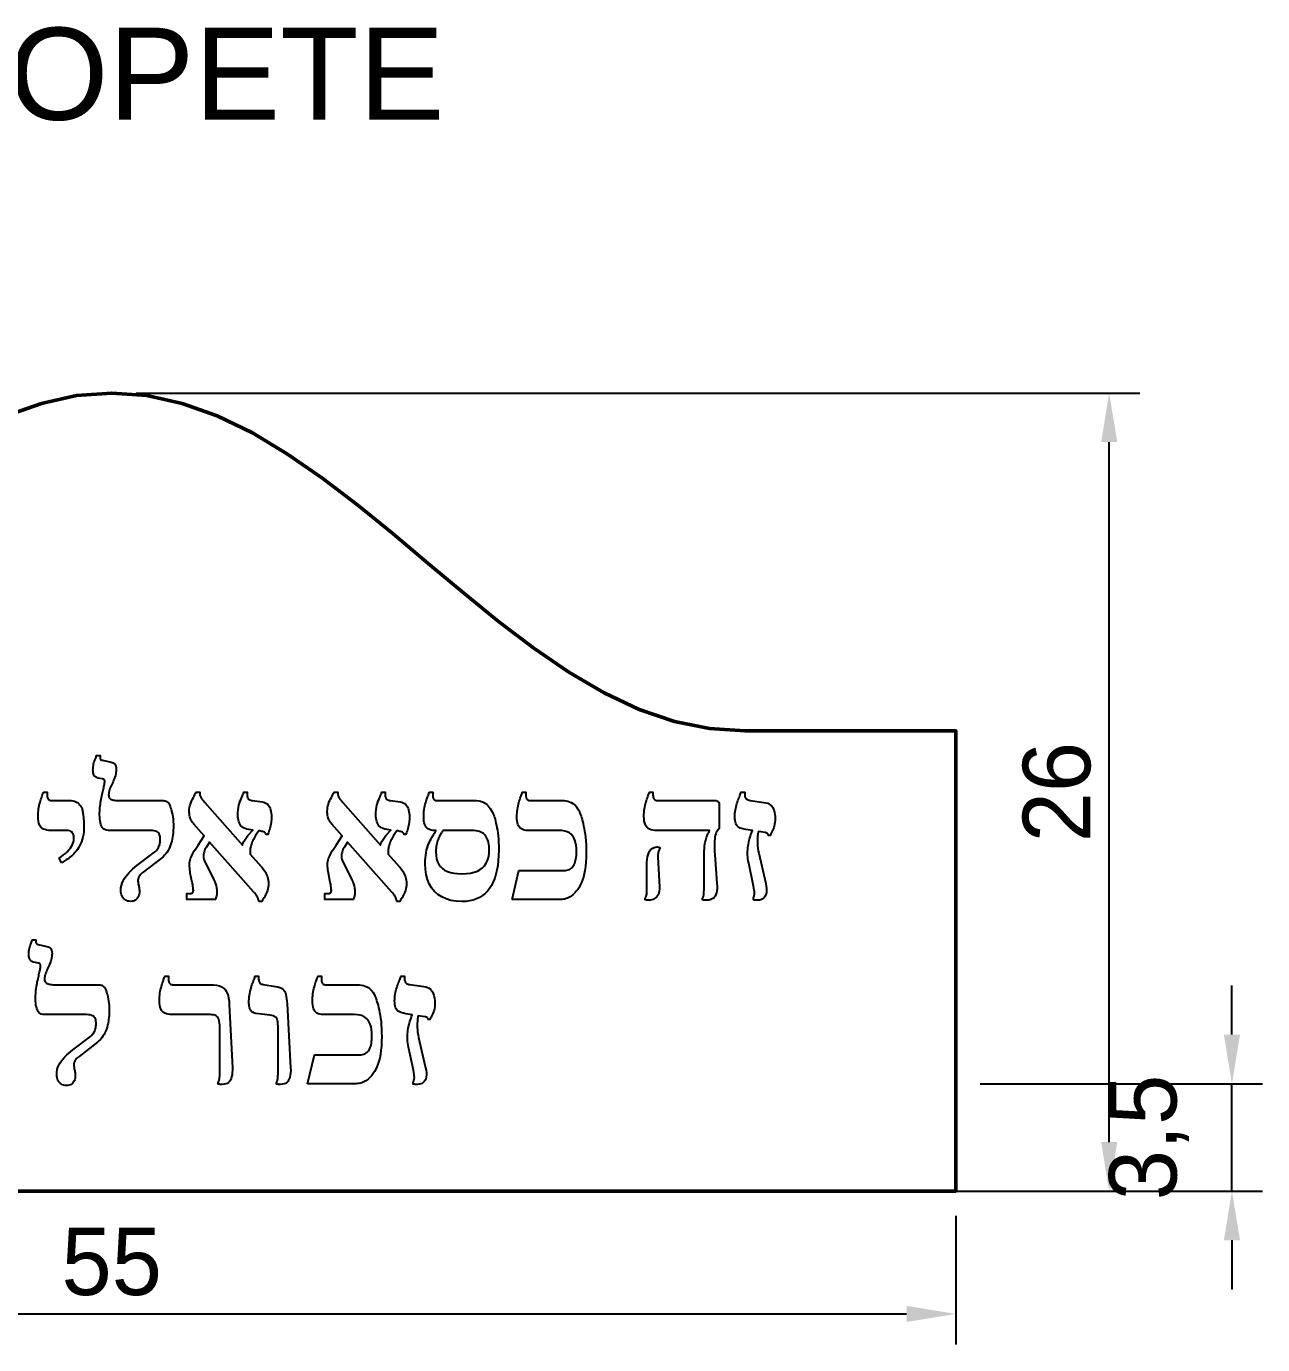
# Model space of a CAD drawing. Header units: centimetres. Extents: x -15 to 522, y -127 to 182.
# Drawn here: x 254.72 to 295, y 55 to 97.94 of the extents above; entities that cross this region are included whole.
import ezdxf
from ezdxf.enums import TextEntityAlignment as Align

# ---------------------------------------------------------------- set-up
doc = ezdxf.new("R2010")
doc.units = ezdxf.units.CM
doc.header["$LTSCALE"] = 10
for name, color, linetype, lineweight in [('CONTORNO', 7, 'CONTINUOUS', 50), ('COTAS', 4, 'CONTINUOUS', 18), ('LETRAS', 1, 'CONTINUOUS', 25), ('TEXTO', 7, 'CONTINUOUS', 25)]:
    doc.layers.add(name, color=color, linetype=linetype, lineweight=lineweight)
doc.styles.add('ARIAL', font='arial.ttf')
doc.dimstyles.new('COTAS_CM', dxfattribs={"dimtxt": 2.2, "dimasz": 1.6, "dimexe": 1, "dimexo": 0.8, "dimgap": 0.6, "dimtad": 1, "dimdec": 1, "dimcen": 2.5, "dimazin": 3, "dimtfac": 1, "dimtmove": 0, "dimatfit": 3})

msp = doc.modelspace()

# ---------------------------------------------------------------- linework, layer by layer
at = {"layer": 'CONTORNO'}
msp.add_lwpolyline([(230, 60), (285, 60), (285, 75), (283.854, 75), (282.708, 75), (281.562, 75), (280.417, 75), (279.271, 75), (278.125, 75), (276.979, 75.067), (275.833, 75.3), (274.688, 75.694), (273.542, 76.235), (272.396, 76.907), (271.25, 77.689), (270.104, 78.559), (268.958, 79.487), (267.812, 80.447), (266.667, 81.409), (265.521, 82.343), (264.375, 83.22), (263.229, 84.013), (262.083, 84.698), (260.938, 85.254), (259.792, 85.664), (258.646, 85.915), (257.5, 86), (256.354, 85.915), (255.208, 85.664), (254.062, 85.254)], dxfattribs=at)
at = {"layer": 'LETRAS'}
for points in [[(258.116, 69.441), (258.07, 69.444), (258.028, 69.452), (257.988, 69.465), (257.951, 69.483), (257.918, 69.507), (257.887, 69.535), (257.86, 69.569), (257.838, 69.606), (257.821, 69.648), (257.809, 69.694), (257.801, 69.744), (257.799, 69.799), (257.803, 69.88), (257.817, 69.958), (257.839, 70.034), (257.869, 70.108), (257.909, 70.179), (257.957, 70.247), (258.011, 70.314), (258.068, 70.377), (258.127, 70.439), (258.189, 70.498), (258.254, 70.554), (258.321, 70.608), (258.895, 71.042), (258.927, 71.07), (258.956, 71.099), (258.981, 71.129), (259.003, 71.16), (259.023, 71.193), (259.039, 71.227), (259.052, 71.261), (259.063, 71.297), (259.072, 71.334), (259.078, 71.372), (259.082, 71.412), (259.083, 71.452), (259.081, 71.497), (259.076, 71.539), (259.068, 71.578), (259.057, 71.613), (259.042, 71.644), (259.024, 71.672), (259.001, 71.696), (258.97, 71.716), (258.93, 71.731), (258.884, 71.742), (258.829, 71.749), (258.766, 71.751), (257.394, 71.751), (257.343, 71.755), (257.296, 71.767), (257.256, 71.787), (257.221, 71.815), (257.192, 71.851), (257.169, 71.895), (257.15, 71.945), (257.135, 71.999), (257.123, 72.058), (257.114, 72.122), (257.109, 72.189), (257.107, 72.261), (257.108, 72.32), (257.11, 72.378), (257.113, 72.436), (257.118, 72.493), (257.123, 72.55), (257.131, 72.607), (257.139, 72.663), (257.148, 72.718), (257.157, 72.771), (257.167, 72.823), (257.178, 72.874), (257.189, 72.924), (257.201, 72.972), (257.211, 73.017), (257.222, 73.061), (257.231, 73.102), (257.24, 73.142), (257.248, 73.179), (257.255, 73.214), (257.261, 73.246), (257.265, 73.275), (257.269, 73.301), (257.271, 73.325), (257.271, 73.346), (257.271, 73.361), (257.269, 73.374), (257.267, 73.385), (257.264, 73.394), (257.259, 73.402), (257.254, 73.407), (257.247, 73.412), (257.24, 73.416), (257.232, 73.42), (257.223, 73.423), (257.212, 73.426), (257.201, 73.428), (257.054, 73.457), (257.032, 73.463), (257.01, 73.471), (256.99, 73.481), (256.971, 73.495), (256.953, 73.511), (256.937, 73.531), (256.923, 73.553), (256.911, 73.579), (256.902, 73.609), (256.895, 73.643), (256.892, 73.68), (256.89, 73.721), (256.892, 73.771), (256.895, 73.82), (256.902, 73.868), (256.911, 73.914), (256.923, 73.959), (256.937, 74.003), (256.952, 74.044), (256.966, 74.081), (256.978, 74.114), (256.989, 74.143), (256.999, 74.169), (257.008, 74.19), (257.119, 74.19), (257.119, 74.12), (257.121, 74.1), (257.127, 74.082), (257.138, 74.067), (257.153, 74.055), (257.172, 74.045), (257.195, 74.038), (257.482, 73.973), (257.519, 73.964), (257.55, 73.951), (257.576, 73.935), (257.597, 73.916), (257.613, 73.893), (257.623, 73.868), (257.63, 73.841), (257.636, 73.818), (257.641, 73.796), (257.644, 73.776), (257.646, 73.759), (257.647, 73.745), (257.645, 73.692), (257.64, 73.64), (257.631, 73.588), (257.619, 73.537), (257.604, 73.487), (257.585, 73.437), (257.564, 73.387), (257.544, 73.339), (257.523, 73.292), (257.503, 73.245), (257.482, 73.2), (257.462, 73.155), (257.443, 73.112), (257.428, 73.07), (257.416, 73.029), (257.407, 72.989), (257.402, 72.95), (257.4, 72.912), (257.403, 72.875), (257.41, 72.843), (257.423, 72.815), (257.441, 72.792), (257.463, 72.774), (257.491, 72.76), (257.523, 72.749), (257.558, 72.74), (257.596, 72.733), (257.637, 72.728), (257.681, 72.725), (257.729, 72.724), (259.153, 72.724), (259.187, 72.723), (259.218, 72.72), (259.246, 72.714), (259.271, 72.706), (259.293, 72.696), (259.312, 72.683), (259.328, 72.669), (259.343, 72.654), (259.357, 72.638), (259.369, 72.621), (259.379, 72.603), (259.388, 72.584), (259.398, 72.559), (259.409, 72.527), (259.421, 72.488), (259.435, 72.443), (259.449, 72.391), (259.464, 72.332), (259.478, 72.267), (259.49, 72.197), (259.499, 72.122), (259.506, 72.042), (259.51, 71.958), (259.511, 71.869), (259.51, 71.818), (259.508, 71.766), (259.504, 71.711), (259.498, 71.654), (259.491, 71.594), (259.482, 71.531), (259.47, 71.468), (259.456, 71.405), (259.439, 71.343), (259.419, 71.281), (259.396, 71.22), (259.37, 71.159), (259.341, 71.1), (259.306, 71.044), (259.268, 70.991), (259.224, 70.94), (259.176, 70.893), (259.124, 70.848), (258.526, 70.391), (258.493, 70.366), (258.464, 70.341), (258.439, 70.316), (258.418, 70.292), (258.401, 70.268), (258.388, 70.245), (258.378, 70.222), (258.37, 70.2), (258.364, 70.179), (258.36, 70.159), (258.357, 70.14), (258.356, 70.121), (258.357, 70.094), (258.359, 70.066), (258.362, 70.037), (258.366, 70.008), (258.372, 69.979), (258.379, 69.948), (258.387, 69.918), (258.392, 69.887), (258.397, 69.855), (258.4, 69.823), (258.402, 69.791), (258.403, 69.758), (258.401, 69.716), (258.395, 69.676), (258.386, 69.638), (258.373, 69.602), (258.356, 69.567), (258.335, 69.535), (258.311, 69.507), (258.281, 69.483), (258.247, 69.465), (258.208, 69.452), (258.164, 69.444), (258.116, 69.441)], [(255.864, 70.696), (255.788, 70.848), (255.861, 70.899), (255.929, 70.951), (255.991, 71.003), (256.047, 71.056), (256.098, 71.109), (256.143, 71.162), (256.181, 71.216), (256.213, 71.271), (256.237, 71.325), (256.255, 71.381), (256.265, 71.437), (256.269, 71.493), (256.267, 71.536), (256.262, 71.575), (256.253, 71.61), (256.241, 71.641), (256.226, 71.667), (256.207, 71.69), (256.184, 71.709), (256.155, 71.724), (256.12, 71.736), (256.08, 71.744), (256.033, 71.75), (255.982, 71.751), (255.524, 71.751), (255.453, 71.754), (255.389, 71.762), (255.332, 71.776), (255.282, 71.796), (255.238, 71.82), (255.202, 71.851), (255.171, 71.889), (255.146, 71.935), (255.127, 71.99), (255.113, 72.054), (255.105, 72.127), (255.102, 72.209), (255.103, 72.272), (255.106, 72.334), (255.112, 72.395), (255.119, 72.453), (255.129, 72.511), (255.14, 72.566), (255.153, 72.62), (255.166, 72.67), (255.18, 72.719), (255.194, 72.764), (255.208, 72.807), (255.222, 72.848), (255.236, 72.884), (255.249, 72.917), (255.26, 72.944), (255.269, 72.967), (255.277, 72.986), (255.284, 73), (255.395, 73), (255.395, 72.894), (255.396, 72.872), (255.4, 72.85), (255.405, 72.829), (255.412, 72.81), (255.422, 72.791), (255.433, 72.774), (255.448, 72.759), (255.464, 72.747), (255.484, 72.737), (255.506, 72.73), (255.532, 72.726), (255.559, 72.724), (256.111, 72.724), (256.176, 72.722), (256.235, 72.714), (256.287, 72.702), (256.333, 72.684), (256.373, 72.661), (256.407, 72.634), (256.435, 72.604), (256.46, 72.577), (256.481, 72.552), (256.498, 72.529), (256.511, 72.509), (256.521, 72.49), (256.529, 72.473), (256.536, 72.452), (256.542, 72.429), (256.548, 72.403), (256.554, 72.373), (256.559, 72.34), (256.564, 72.306), (256.568, 72.27), (256.573, 72.233), (256.577, 72.196), (256.581, 72.157), (256.585, 72.118), (256.589, 72.078), (256.592, 72.04), (256.594, 72.003), (256.596, 71.967), (256.597, 71.932), (256.597, 71.898), (256.595, 71.799), (256.588, 71.705), (256.576, 71.616), (256.559, 71.532), (256.538, 71.453), (256.512, 71.379), (256.483, 71.31), (256.451, 71.245), (256.418, 71.185), (256.382, 71.129), (256.344, 71.077), (256.304, 71.03), (256.263, 70.987), (256.222, 70.946), (256.181, 70.909), (256.14, 70.875), (256.099, 70.844), (256.058, 70.816), (256.018, 70.791), (255.982, 70.768), (255.948, 70.747), (255.917, 70.728), (255.889, 70.711), (255.864, 70.696)], [(262.296, 69.436), (262.293, 69.452), (262.289, 69.47), (262.284, 69.489), (262.277, 69.51), (262.27, 69.532), (262.26, 69.556), (262.249, 69.581), (262.233, 69.609), (262.214, 69.639), (262.19, 69.67), (262.163, 69.704), (262.131, 69.74), (260.689, 71.37), (260.584, 71.206), (260.56, 71.165), (260.54, 71.125), (260.523, 71.084), (260.509, 71.044), (260.499, 71.005), (260.493, 70.966), (260.49, 70.927), (260.49, 70.89), (260.494, 70.854), (260.501, 70.82), (260.511, 70.787), (260.525, 70.755), (260.795, 70.221), (260.829, 70.147), (260.859, 70.076), (260.883, 70.009), (260.902, 69.945), (260.915, 69.885), (260.924, 69.828), (260.927, 69.774), (260.926, 69.719), (260.921, 69.664), (260.911, 69.609), (260.896, 69.555), (260.877, 69.5), (259.945, 69.5), (259.945, 69.693), (260.068, 69.693), (260.093, 69.696), (260.114, 69.702), (260.132, 69.713), (260.145, 69.729), (260.154, 69.748), (260.159, 69.773), (260.16, 69.802), (260.159, 69.839), (260.155, 69.883), (260.148, 69.934), (260.139, 69.992), (260.126, 70.057), (260.062, 70.362), (260.053, 70.417), (260.046, 70.47), (260.041, 70.521), (260.037, 70.569), (260.036, 70.615), (260.036, 70.658), (260.038, 70.7), (260.045, 70.744), (260.055, 70.788), (260.068, 70.832), (260.085, 70.878), (260.106, 70.925), (260.13, 70.973), (260.159, 71.026), (260.192, 71.083), (260.228, 71.143), (260.269, 71.208), (260.314, 71.276), (260.513, 71.575), (260.179, 71.951), (260.15, 71.984), (260.124, 72.018), (260.102, 72.053), (260.083, 72.089), (260.068, 72.125), (260.056, 72.162), (260.047, 72.198), (260.04, 72.235), (260.034, 72.27), (260.03, 72.305), (260.028, 72.339), (260.027, 72.373), (260.029, 72.434), (260.036, 72.495), (260.047, 72.554), (260.063, 72.611), (260.084, 72.667), (260.109, 72.722), (260.136, 72.774), (260.162, 72.824), (260.187, 72.872), (260.21, 72.917), (260.233, 72.96), (260.255, 73), (260.367, 73), (260.367, 72.959), (260.368, 72.93), (260.372, 72.903), (260.379, 72.877), (260.389, 72.852), (260.401, 72.829), (260.417, 72.807), (260.434, 72.785), (260.452, 72.762), (260.47, 72.739), (260.49, 72.715), (260.51, 72.691), (260.531, 72.666), (261.762, 71.271), (261.767, 71.29), (261.773, 71.31), (261.78, 71.331), (261.788, 71.351), (261.798, 71.372), (261.809, 71.394), (261.829, 71.427), (261.849, 71.459), (261.871, 71.49), (261.892, 71.521), (261.915, 71.552), (261.938, 71.581), (262.096, 71.763), (261.973, 71.781), (261.905, 71.793), (261.845, 71.812), (261.792, 71.836), (261.748, 71.867), (261.711, 71.903), (261.683, 71.945), (261.661, 71.991), (261.642, 72.039), (261.628, 72.09), (261.618, 72.143), (261.612, 72.198), (261.61, 72.255), (261.612, 72.338), (261.619, 72.418), (261.63, 72.495), (261.645, 72.569), (261.665, 72.641), (261.689, 72.71), (261.714, 72.774), (261.737, 72.832), (261.757, 72.883), (261.775, 72.929), (261.79, 72.968), (261.803, 73), (261.915, 73), (261.915, 72.912), (261.916, 72.886), (261.918, 72.861), (261.923, 72.839), (261.93, 72.818), (261.939, 72.8), (261.95, 72.783), (261.963, 72.768), (261.981, 72.756), (262.003, 72.745), (262.028, 72.736), (262.057, 72.729), (262.09, 72.724), (262.401, 72.683), (262.455, 72.672), (262.503, 72.655), (262.546, 72.631), (262.582, 72.601), (262.613, 72.565), (262.639, 72.522), (262.659, 72.475), (262.676, 72.424), (262.689, 72.37), (262.699, 72.314), (262.704, 72.254), (262.706, 72.191), (262.705, 72.144), (262.702, 72.097), (262.698, 72.049), (262.692, 72.001), (262.684, 71.952), (262.674, 71.904), (262.662, 71.855), (262.65, 71.807), (262.636, 71.76), (262.622, 71.713), (262.606, 71.668), (262.589, 71.622), (262.53, 71.622), (262.524, 71.637), (262.516, 71.651), (262.507, 71.663), (262.498, 71.674), (262.487, 71.684), (262.474, 71.693), (262.46, 71.7), (262.441, 71.708), (262.418, 71.715), (262.391, 71.721), (262.36, 71.728), (262.325, 71.734), (262.29, 71.74), (262.19, 71.587), (262.164, 71.543), (262.14, 71.5), (262.118, 71.458), (262.098, 71.418), (262.08, 71.379), (262.064, 71.341), (262.05, 71.304), (262.039, 71.268), (262.03, 71.232), (262.022, 71.198), (262.017, 71.163), (262.014, 71.13), (262.013, 71.106), (262.012, 71.082), (262.011, 71.058), (262.012, 71.033), (262.013, 71.008), (262.014, 70.983), (262.372, 70.579), (262.402, 70.543), (262.432, 70.505), (262.46, 70.465), (262.487, 70.424), (262.512, 70.38), (262.536, 70.335), (262.558, 70.288), (262.575, 70.239), (262.589, 70.187), (262.599, 70.132), (262.604, 70.075), (262.606, 70.016), (262.604, 69.958), (262.599, 69.902), (262.589, 69.848), (262.575, 69.796), (262.558, 69.745), (262.536, 69.696), (262.512, 69.649), (262.488, 69.604), (262.464, 69.559), (262.44, 69.517), (262.415, 69.475), (262.389, 69.436)], [(266.792, 69.436), (266.79, 69.452), (266.786, 69.47), (266.781, 69.489), (266.774, 69.51), (266.766, 69.532), (266.757, 69.556), (266.745, 69.581), (266.73, 69.609), (266.71, 69.639), (266.687, 69.67), (266.659, 69.704), (266.628, 69.74), (265.186, 71.37), (265.08, 71.206), (265.057, 71.165), (265.036, 71.125), (265.02, 71.084), (265.006, 71.044), (264.996, 71.005), (264.99, 70.966), (264.986, 70.927), (264.987, 70.89), (264.99, 70.854), (264.997, 70.82), (265.008, 70.787), (265.022, 70.755), (265.291, 70.221), (265.326, 70.147), (265.355, 70.076), (265.379, 70.009), (265.398, 69.945), (265.412, 69.885), (265.42, 69.828), (265.424, 69.774), (265.423, 69.719), (265.418, 69.664), (265.407, 69.609), (265.393, 69.555), (265.374, 69.5), (264.441, 69.5), (264.441, 69.693), (264.564, 69.693), (264.59, 69.696), (264.611, 69.702), (264.628, 69.713), (264.641, 69.729), (264.65, 69.748), (264.655, 69.773), (264.657, 69.802), (264.656, 69.839), (264.652, 69.883), (264.645, 69.934), (264.635, 69.992), (264.623, 70.057), (264.559, 70.362), (264.55, 70.417), (264.543, 70.47), (264.537, 70.521), (264.534, 70.569), (264.532, 70.615), (264.532, 70.658), (264.535, 70.7), (264.541, 70.744), (264.551, 70.788), (264.565, 70.832), (264.582, 70.878), (264.603, 70.925), (264.627, 70.973), (264.656, 71.026), (264.688, 71.083), (264.725, 71.143), (264.766, 71.208), (264.811, 71.276), (265.01, 71.575), (264.676, 71.951), (264.646, 71.984), (264.621, 72.018), (264.598, 72.053), (264.579, 72.089), (264.564, 72.125), (264.553, 72.162), (264.544, 72.198), (264.536, 72.235), (264.531, 72.27), (264.527, 72.305), (264.524, 72.339), (264.523, 72.373), (264.526, 72.434), (264.533, 72.495), (264.544, 72.554), (264.56, 72.611), (264.58, 72.667), (264.606, 72.722), (264.632, 72.774), (264.658, 72.824), (264.683, 72.872), (264.707, 72.917), (264.73, 72.96), (264.752, 73), (264.863, 73), (264.863, 72.959), (264.865, 72.93), (264.869, 72.903), (264.876, 72.877), (264.886, 72.852), (264.898, 72.829), (264.913, 72.807), (264.93, 72.785), (264.948, 72.762), (264.967, 72.739), (264.986, 72.715), (265.007, 72.691), (265.028, 72.666), (266.259, 71.271), (266.263, 71.29), (266.269, 71.31), (266.276, 71.331), (266.285, 71.351), (266.295, 71.372), (266.306, 71.394), (266.326, 71.427), (266.346, 71.459), (266.367, 71.49), (266.389, 71.521), (266.412, 71.552), (266.435, 71.581), (266.593, 71.763), (266.47, 71.781), (266.402, 71.793), (266.341, 71.812), (266.289, 71.836), (266.244, 71.867), (266.208, 71.903), (266.18, 71.945), (266.157, 71.991), (266.139, 72.039), (266.125, 72.09), (266.115, 72.143), (266.108, 72.198), (266.106, 72.255), (266.109, 72.338), (266.115, 72.418), (266.126, 72.495), (266.142, 72.569), (266.161, 72.641), (266.186, 72.71), (266.211, 72.774), (266.233, 72.832), (266.254, 72.883), (266.271, 72.929), (266.287, 72.968), (266.3, 73), (266.411, 73), (266.411, 72.912), (266.412, 72.886), (266.415, 72.861), (266.42, 72.839), (266.427, 72.818), (266.436, 72.8), (266.446, 72.783), (266.46, 72.768), (266.478, 72.756), (266.499, 72.745), (266.525, 72.736), (266.554, 72.729), (266.587, 72.724), (266.898, 72.683), (266.952, 72.672), (267, 72.655), (267.042, 72.631), (267.079, 72.601), (267.11, 72.565), (267.135, 72.522), (267.156, 72.475), (267.173, 72.424), (267.186, 72.37), (267.195, 72.314), (267.201, 72.254), (267.203, 72.191), (267.202, 72.144), (267.199, 72.097), (267.195, 72.049), (267.188, 72.001), (267.18, 71.952), (267.17, 71.904), (267.159, 71.855), (267.147, 71.807), (267.133, 71.76), (267.118, 71.713), (267.102, 71.668), (267.085, 71.622), (267.027, 71.622), (267.02, 71.637), (267.013, 71.651), (267.004, 71.663), (266.994, 71.674), (266.983, 71.684), (266.971, 71.693), (266.956, 71.7), (266.938, 71.708), (266.915, 71.715), (266.888, 71.721), (266.857, 71.728), (266.822, 71.734), (266.786, 71.74), (266.687, 71.587), (266.66, 71.543), (266.636, 71.5), (266.614, 71.458), (266.594, 71.418), (266.576, 71.379), (266.561, 71.341), (266.547, 71.304), (266.536, 71.268), (266.526, 71.232), (266.519, 71.198), (266.514, 71.163), (266.511, 71.13), (266.509, 71.106), (266.508, 71.082), (266.508, 71.058), (266.508, 71.033), (266.509, 71.008), (266.511, 70.983), (266.869, 70.579), (266.899, 70.543), (266.928, 70.505), (266.956, 70.465), (266.983, 70.424), (267.009, 70.38), (267.033, 70.335), (267.054, 70.288), (267.072, 70.239), (267.085, 70.187), (267.095, 70.132), (267.101, 70.075), (267.103, 70.016), (267.101, 69.958), (267.095, 69.902), (267.085, 69.848), (267.072, 69.796), (267.054, 69.745), (267.033, 69.696), (267.009, 69.649), (266.985, 69.604), (266.961, 69.559), (266.936, 69.517), (266.911, 69.475), (266.886, 69.436)], [(268.909, 69.436), (268.721, 69.445), (268.549, 69.472), (268.393, 69.518), (268.252, 69.583), (268.127, 69.666), (268.018, 69.767), (267.924, 69.884), (267.848, 70.014), (267.789, 70.157), (267.747, 70.314), (267.721, 70.484), (267.713, 70.667), (267.715, 70.764), (267.72, 70.856), (267.73, 70.944), (267.743, 71.026), (267.76, 71.104), (267.78, 71.177), (267.803, 71.245), (267.827, 71.309), (267.852, 71.369), (267.878, 71.426), (267.905, 71.478), (267.933, 71.526), (267.96, 71.57), (267.985, 71.611), (268.008, 71.648), (268.029, 71.682), (268.048, 71.712), (268.064, 71.74), (268.064, 71.751), (268.029, 71.751), (267.966, 71.754), (267.909, 71.763), (267.859, 71.778), (267.816, 71.799), (267.779, 71.827), (267.748, 71.86), (267.723, 71.899), (267.702, 71.945), (267.686, 71.998), (267.675, 72.058), (267.668, 72.124), (267.666, 72.197), (267.667, 72.259), (267.67, 72.32), (267.675, 72.379), (267.683, 72.438), (267.692, 72.495), (267.704, 72.552), (267.717, 72.606), (267.73, 72.658), (267.744, 72.707), (267.759, 72.753), (267.774, 72.797), (267.789, 72.839), (267.804, 72.877), (267.817, 72.91), (267.829, 72.939), (267.838, 72.964), (267.847, 72.984), (267.853, 73), (267.965, 73), (267.965, 72.871), (267.966, 72.85), (267.968, 72.831), (267.973, 72.812), (267.979, 72.795), (267.987, 72.78), (267.997, 72.765), (268.009, 72.753), (268.023, 72.743), (268.039, 72.735), (268.057, 72.729), (268.077, 72.726), (268.1, 72.724), (269.319, 72.724), (269.391, 72.722), (269.458, 72.714), (269.52, 72.7), (269.577, 72.681), (269.629, 72.657), (269.677, 72.628), (269.72, 72.593), (269.761, 72.555), (269.798, 72.513), (269.833, 72.466), (269.865, 72.416), (269.894, 72.361), (269.904, 72.344), (269.915, 72.321), (269.928, 72.292), (269.942, 72.257), (269.957, 72.215), (269.973, 72.168), (269.989, 72.114), (270.005, 72.054), (270.021, 71.989), (270.037, 71.917), (270.052, 71.84), (270.067, 71.757), (270.08, 71.668), (270.091, 71.571), (270.1, 71.467), (270.106, 71.356), (270.109, 71.238), (270.111, 71.112), (270.107, 70.935), (270.096, 70.768), (270.078, 70.61), (270.052, 70.461), (270.019, 70.322), (269.979, 70.192), (269.931, 70.072), (269.875, 69.962), (269.812, 69.863), (269.742, 69.774), (269.663, 69.695), (269.577, 69.626), (269.484, 69.568), (269.383, 69.52), (269.275, 69.483), (269.16, 69.457), (269.038, 69.441), (268.909, 69.436)], [(270.544, 69.5), (270.767, 70.444), (272.239, 70.444), (272.288, 70.446), (272.333, 70.452), (272.374, 70.462), (272.412, 70.476), (272.446, 70.495), (272.476, 70.517), (272.503, 70.543), (272.528, 70.573), (272.55, 70.606), (272.57, 70.642), (272.587, 70.682), (272.602, 70.725), (272.615, 70.772), (272.625, 70.822), (272.633, 70.876), (272.639, 70.934), (272.642, 70.995), (272.643, 71.059), (272.64, 71.167), (272.629, 71.265), (272.612, 71.355), (272.587, 71.436), (272.556, 71.509), (272.517, 71.572), (272.47, 71.627), (272.411, 71.672), (272.341, 71.707), (272.259, 71.731), (272.167, 71.746), (272.063, 71.751), (271.066, 71.751), (271.001, 71.754), (270.943, 71.763), (270.892, 71.778), (270.849, 71.799), (270.812, 71.827), (270.782, 71.86), (270.758, 71.899), (270.738, 71.945), (270.722, 71.998), (270.711, 72.058), (270.705, 72.124), (270.703, 72.197), (270.704, 72.259), (270.707, 72.32), (270.712, 72.379), (270.72, 72.438), (270.729, 72.495), (270.741, 72.552), (270.754, 72.606), (270.767, 72.658), (270.78, 72.707), (270.794, 72.753), (270.808, 72.797), (270.823, 72.839), (270.837, 72.877), (270.849, 72.91), (270.86, 72.939), (270.87, 72.964), (270.878, 72.984), (270.884, 73), (270.996, 73), (270.996, 72.871), (270.997, 72.85), (271, 72.831), (271.005, 72.812), (271.011, 72.795), (271.02, 72.78), (271.031, 72.765), (271.044, 72.753), (271.058, 72.743), (271.075, 72.735), (271.094, 72.729), (271.114, 72.726), (271.137, 72.724), (272.168, 72.724), (272.237, 72.722), (272.301, 72.714), (272.362, 72.701), (272.418, 72.683), (272.471, 72.659), (272.52, 72.631), (272.565, 72.597), (272.607, 72.559), (272.645, 72.516), (272.679, 72.469), (272.71, 72.417), (272.737, 72.361), (272.744, 72.346), (272.753, 72.324), (272.763, 72.295), (272.776, 72.259), (272.791, 72.217), (272.807, 72.168), (272.825, 72.111), (272.842, 72.048), (272.859, 71.978), (272.876, 71.902), (272.893, 71.818), (272.91, 71.728), (272.925, 71.631), (272.938, 71.527), (272.947, 71.416), (272.954, 71.298), (272.958, 71.173), (272.96, 71.042), (272.957, 70.874), (272.95, 70.72), (272.937, 70.578), (272.919, 70.449), (272.897, 70.333), (272.869, 70.23), (272.837, 70.137), (272.803, 70.05), (272.766, 69.97), (272.726, 69.896), (272.683, 69.83), (272.637, 69.77), (272.6, 69.727), (272.561, 69.687), (272.522, 69.652), (272.481, 69.62), (272.439, 69.592), (272.397, 69.567), (272.354, 69.547), (272.31, 69.53), (272.265, 69.517), (272.22, 69.507), (272.174, 69.502), (272.127, 69.5)], [(276.882, 69.477), (276.87, 69.477), (276.858, 69.477), (276.847, 69.477), (276.835, 69.478), (276.823, 69.479), (276.812, 69.479), (276.8, 69.481), (276.789, 69.482), (276.778, 69.483), (276.767, 69.485), (276.757, 69.486), (276.747, 69.488), (276.747, 69.535), (276.76, 69.557), (276.771, 69.579), (276.779, 69.601), (276.786, 69.624), (276.791, 69.647), (276.794, 69.67), (276.796, 69.697), (276.797, 69.731), (276.798, 69.773), (276.799, 69.821), (276.8, 69.877), (276.8, 69.94), (276.8, 70.901), (276.801, 70.996), (276.804, 71.084), (276.81, 71.166), (276.818, 71.241), (276.828, 71.31), (276.841, 71.373), (276.855, 71.43), (276.869, 71.482), (276.883, 71.528), (276.897, 71.57), (276.911, 71.606), (276.926, 71.637), (276.94, 71.663), (276.952, 71.686), (276.962, 71.705), (276.97, 71.72), (276.977, 71.732), (276.982, 71.74), (276.982, 71.751), (275.264, 71.751), (275.195, 71.754), (275.132, 71.762), (275.075, 71.775), (275.025, 71.794), (274.982, 71.818), (274.944, 71.848), (274.913, 71.885), (274.887, 71.931), (274.867, 71.986), (274.853, 72.051), (274.845, 72.125), (274.842, 72.209), (274.843, 72.272), (274.846, 72.335), (274.852, 72.395), (274.86, 72.455), (274.87, 72.513), (274.883, 72.569), (274.897, 72.623), (274.91, 72.675), (274.925, 72.723), (274.939, 72.768), (274.953, 72.811), (274.968, 72.851), (274.982, 72.886), (274.993, 72.918), (275.004, 72.945), (275.012, 72.968), (275.019, 72.986), (275.023, 73), (275.135, 73), (275.135, 72.936), (275.136, 72.897), (275.139, 72.862), (275.144, 72.832), (275.15, 72.807), (275.159, 72.785), (275.17, 72.768), (275.184, 72.755), (275.201, 72.744), (275.221, 72.735), (275.246, 72.729), (275.273, 72.726), (275.305, 72.724), (277.152, 72.724), (277.195, 72.721), (277.23, 72.709), (277.257, 72.691), (277.277, 72.665), (277.288, 72.631), (277.292, 72.59), (277.292, 71.81), (277.251, 71.757), (277.224, 71.725), (277.2, 71.686), (277.181, 71.641), (277.165, 71.589), (277.154, 71.531), (277.146, 71.467), (277.141, 71.397), (277.139, 71.321), (277.138, 71.24), (277.141, 71.154), (277.145, 71.063), (277.152, 70.966), (277.222, 70.022), (277.227, 69.934), (277.225, 69.854), (277.218, 69.781), (277.204, 69.717), (277.184, 69.66), (277.157, 69.611), (277.125, 69.57), (277.088, 69.536), (277.045, 69.51), (276.996, 69.492), (276.942, 69.48), (276.882, 69.477)], [(278.547, 69.477), (278.535, 69.477), (278.523, 69.477), (278.511, 69.477), (278.499, 69.478), (278.486, 69.479), (278.474, 69.479), (278.461, 69.481), (278.449, 69.482), (278.438, 69.483), (278.427, 69.485), (278.416, 69.486), (278.406, 69.488), (278.406, 69.535), (278.41, 69.544), (278.415, 69.557), (278.42, 69.572), (278.426, 69.59), (278.432, 69.611), (278.438, 69.635), (278.443, 69.664), (278.445, 69.703), (278.442, 69.749), (278.436, 69.804), (278.426, 69.868), (278.412, 69.94), (278.254, 70.69), (278.241, 70.756), (278.232, 70.821), (278.224, 70.884), (278.22, 70.947), (278.218, 71.008), (278.219, 71.068), (278.222, 71.128), (278.227, 71.188), (278.235, 71.248), (278.245, 71.308), (278.257, 71.368), (278.271, 71.429), (278.286, 71.48), (278.301, 71.532), (278.318, 71.584), (278.336, 71.637), (278.356, 71.691), (278.377, 71.745), (278.166, 71.781), (278.096, 71.794), (278.034, 71.81), (277.981, 71.83), (277.937, 71.852), (277.9, 71.878), (277.873, 71.907), (277.851, 71.94), (277.834, 71.979), (277.82, 72.025), (277.81, 72.076), (277.804, 72.133), (277.802, 72.197), (277.803, 72.253), (277.807, 72.309), (277.813, 72.364), (277.821, 72.418), (277.831, 72.472), (277.843, 72.525), (277.857, 72.577), (277.872, 72.627), (277.887, 72.675), (277.902, 72.722), (277.918, 72.767), (277.934, 72.809), (277.95, 72.85), (277.965, 72.887), (277.979, 72.92), (277.992, 72.95), (278.003, 72.977), (278.013, 73), (278.125, 73), (278.125, 72.924), (278.126, 72.896), (278.129, 72.87), (278.134, 72.847), (278.14, 72.826), (278.149, 72.808), (278.16, 72.792), (278.174, 72.778), (278.191, 72.765), (278.213, 72.755), (278.238, 72.745), (278.267, 72.737), (278.301, 72.73), (278.752, 72.666), (278.817, 72.655), (278.875, 72.636), (278.926, 72.611), (278.97, 72.579), (279.007, 72.539), (279.036, 72.493), (279.061, 72.442), (279.08, 72.388), (279.096, 72.332), (279.107, 72.274), (279.113, 72.213), (279.116, 72.15), (279.114, 72.08), (279.108, 72.013), (279.099, 71.951), (279.086, 71.893), (279.069, 71.839), (279.048, 71.789), (279.027, 71.744), (279.007, 71.703), (278.99, 71.667), (278.975, 71.636), (278.962, 71.609), (278.951, 71.587), (278.899, 71.587), (278.896, 71.597), (278.893, 71.606), (278.89, 71.616), (278.886, 71.625), (278.881, 71.634), (278.875, 71.643), (278.868, 71.651), (278.858, 71.659), (278.844, 71.666), (278.828, 71.671), (278.809, 71.677), (278.787, 71.681), (278.57, 71.716), (278.563, 71.682), (278.557, 71.644), (278.551, 71.605), (278.547, 71.562), (278.543, 71.517), (278.541, 71.47), (278.537, 71.4), (278.538, 71.327), (278.543, 71.251), (278.551, 71.173), (278.565, 71.091), (278.582, 71.007), (278.811, 70.022), (278.827, 69.936), (278.835, 69.857), (278.836, 69.785), (278.83, 69.721), (278.817, 69.664), (278.796, 69.614), (278.769, 69.572), (278.736, 69.538), (278.697, 69.511), (278.653, 69.492), (278.603, 69.48), (278.547, 69.477)], [(268.287, 71.751), (268.275, 71.729), (268.262, 71.705), (268.248, 71.679), (268.233, 71.652), (268.216, 71.623), (268.199, 71.593), (268.182, 71.561), (268.165, 71.526), (268.149, 71.49), (268.134, 71.451), (268.12, 71.41), (268.106, 71.367), (268.093, 71.322), (268.083, 71.274), (268.075, 71.224), (268.069, 71.172), (268.066, 71.117), (268.064, 71.059), (268.07, 70.938), (268.088, 70.829), (268.117, 70.731), (268.157, 70.645), (268.209, 70.571), (268.273, 70.508), (268.348, 70.456), (268.436, 70.414), (268.536, 70.381), (268.648, 70.357), (268.772, 70.343), (268.909, 70.338), (269.056, 70.344), (269.19, 70.36), (269.31, 70.387), (269.416, 70.424), (269.508, 70.473), (269.586, 70.532), (269.651, 70.602), (269.705, 70.682), (269.746, 70.772), (269.776, 70.873), (269.794, 70.985), (269.8, 71.106), (269.798, 71.173), (269.794, 71.236), (269.787, 71.296), (269.776, 71.353), (269.763, 71.406), (269.747, 71.455), (269.728, 71.501), (269.704, 71.543), (269.677, 71.582), (269.647, 71.617), (269.612, 71.648), (269.574, 71.675), (269.532, 71.698), (269.484, 71.717), (269.431, 71.732), (269.373, 71.743), (269.311, 71.749), (269.243, 71.751)], [(275.006, 69.477), (274.986, 69.477), (274.965, 69.479), (274.944, 69.481), (274.922, 69.484), (274.9, 69.489), (274.877, 69.494), (274.877, 69.535), (274.885, 69.546), (274.892, 69.557), (274.899, 69.57), (274.906, 69.583), (274.912, 69.598), (274.918, 69.614), (274.923, 69.633), (274.928, 69.655), (274.931, 69.681), (274.934, 69.711), (274.935, 69.744), (274.936, 69.781), (274.936, 70.62), (274.938, 70.719), (274.946, 70.808), (274.958, 70.888), (274.976, 70.958), (274.999, 71.02), (275.026, 71.071), (275.058, 71.114), (275.094, 71.149), (275.133, 71.177), (275.175, 71.196), (275.221, 71.208), (275.27, 71.212), (275.277, 71.212), (275.285, 71.212), (275.292, 71.211), (275.298, 71.211), (275.305, 71.21), (275.311, 71.209), (275.317, 71.208), (275.324, 71.206), (275.333, 71.204), (275.342, 71.201), (275.352, 71.198), (275.363, 71.194), (275.363, 71.159), (275.352, 71.146), (275.342, 71.132), (275.333, 71.115), (275.324, 71.097), (275.317, 71.076), (275.311, 71.054), (275.306, 71.029), (275.302, 71.003), (275.299, 70.976), (275.298, 70.947), (275.298, 70.916), (275.299, 70.884), (275.346, 69.916), (275.347, 69.843), (275.341, 69.777), (275.329, 69.718), (275.311, 69.666), (275.286, 69.621), (275.255, 69.582), (275.22, 69.55), (275.182, 69.523), (275.141, 69.503), (275.099, 69.488), (275.053, 69.479), (275.006, 69.477)], [(256.026, 63.441), (255.98, 63.444), (255.938, 63.452), (255.898, 63.465), (255.861, 63.483), (255.828, 63.507), (255.797, 63.535), (255.77, 63.569), (255.748, 63.606), (255.731, 63.648), (255.719, 63.694), (255.711, 63.744), (255.709, 63.799), (255.713, 63.88), (255.727, 63.958), (255.749, 64.034), (255.779, 64.108), (255.819, 64.179), (255.867, 64.247), (255.921, 64.314), (255.978, 64.377), (256.037, 64.439), (256.099, 64.498), (256.164, 64.554), (256.231, 64.608), (256.805, 65.042), (256.837, 65.07), (256.866, 65.099), (256.891, 65.129), (256.913, 65.16), (256.933, 65.193), (256.949, 65.227), (256.962, 65.261), (256.973, 65.297), (256.982, 65.334), (256.988, 65.372), (256.992, 65.412), (256.993, 65.452), (256.991, 65.497), (256.986, 65.539), (256.978, 65.578), (256.967, 65.613), (256.952, 65.644), (256.934, 65.672), (256.911, 65.696), (256.88, 65.716), (256.84, 65.731), (256.794, 65.742), (256.739, 65.749), (256.676, 65.751), (255.304, 65.751), (255.253, 65.755), (255.206, 65.767), (255.166, 65.787), (255.131, 65.815), (255.102, 65.851), (255.079, 65.895), (255.06, 65.945), (255.045, 65.999), (255.033, 66.058), (255.024, 66.122), (255.019, 66.189), (255.017, 66.261), (255.018, 66.32), (255.02, 66.378), (255.023, 66.436), (255.028, 66.493), (255.033, 66.55), (255.041, 66.607), (255.049, 66.663), (255.058, 66.718), (255.067, 66.771), (255.077, 66.823), (255.088, 66.874), (255.099, 66.924), (255.111, 66.972), (255.121, 67.017), (255.131, 67.061), (255.141, 67.102), (255.15, 67.142), (255.158, 67.179), (255.165, 67.214), (255.171, 67.246), (255.175, 67.275), (255.179, 67.301), (255.181, 67.325), (255.181, 67.346), (255.181, 67.361), (255.179, 67.374), (255.177, 67.385), (255.174, 67.394), (255.169, 67.402), (255.164, 67.407), (255.157, 67.412), (255.15, 67.416), (255.142, 67.42), (255.132, 67.423), (255.122, 67.426), (255.111, 67.428), (254.964, 67.457), (254.942, 67.463), (254.92, 67.471), (254.9, 67.481), (254.881, 67.495), (254.863, 67.511), (254.847, 67.531), (254.833, 67.553), (254.821, 67.579), (254.812, 67.609), (254.805, 67.643), (254.802, 67.68), (254.8, 67.721), (254.802, 67.771), (254.805, 67.82), (254.812, 67.868), (254.821, 67.914), (254.833, 67.959), (254.847, 68.003), (254.862, 68.044), (254.876, 68.081), (254.888, 68.114), (254.899, 68.143), (254.909, 68.169), (254.918, 68.19), (255.029, 68.19), (255.029, 68.12), (255.031, 68.1), (255.037, 68.082), (255.048, 68.067), (255.063, 68.055), (255.082, 68.045), (255.105, 68.038), (255.392, 67.973), (255.429, 67.964), (255.46, 67.951), (255.486, 67.935), (255.507, 67.916), (255.523, 67.893), (255.533, 67.868), (255.54, 67.841), (255.546, 67.818), (255.551, 67.796), (255.554, 67.776), (255.556, 67.759), (255.557, 67.745), (255.555, 67.692), (255.55, 67.64), (255.541, 67.588), (255.529, 67.537), (255.514, 67.487), (255.495, 67.437), (255.474, 67.387), (255.454, 67.339), (255.433, 67.292), (255.413, 67.245), (255.392, 67.2), (255.372, 67.155), (255.353, 67.112), (255.338, 67.07), (255.326, 67.029), (255.317, 66.989), (255.312, 66.95), (255.31, 66.912), (255.313, 66.875), (255.32, 66.843), (255.333, 66.815), (255.351, 66.792), (255.373, 66.774), (255.401, 66.76), (255.433, 66.749), (255.468, 66.74), (255.506, 66.733), (255.547, 66.728), (255.591, 66.725), (255.639, 66.724), (257.063, 66.724), (257.097, 66.723), (257.128, 66.72), (257.156, 66.714), (257.18, 66.706), (257.202, 66.696), (257.222, 66.683), (257.238, 66.669), (257.253, 66.654), (257.267, 66.638), (257.279, 66.621), (257.289, 66.603), (257.298, 66.584), (257.308, 66.559), (257.319, 66.527), (257.331, 66.488), (257.345, 66.443), (257.359, 66.391), (257.374, 66.332), (257.388, 66.267), (257.4, 66.197), (257.409, 66.122), (257.416, 66.042), (257.42, 65.958), (257.421, 65.869), (257.42, 65.818), (257.418, 65.766), (257.414, 65.711), (257.408, 65.654), (257.4, 65.594), (257.392, 65.531), (257.38, 65.468), (257.366, 65.405), (257.349, 65.343), (257.329, 65.281), (257.306, 65.22), (257.28, 65.159), (257.251, 65.1), (257.216, 65.044), (257.178, 64.991), (257.134, 64.94), (257.086, 64.893), (257.034, 64.848), (256.436, 64.391), (256.403, 64.366), (256.374, 64.341), (256.349, 64.316), (256.328, 64.292), (256.311, 64.268), (256.298, 64.245), (256.288, 64.222), (256.28, 64.2), (256.274, 64.179), (256.269, 64.159), (256.267, 64.14), (256.266, 64.121), (256.267, 64.094), (256.269, 64.066), (256.272, 64.037), (256.276, 64.008), (256.282, 63.979), (256.289, 63.948), (256.297, 63.918), (256.302, 63.887), (256.307, 63.855), (256.31, 63.823), (256.312, 63.791), (256.313, 63.758), (256.311, 63.716), (256.305, 63.676), (256.296, 63.638), (256.283, 63.602), (256.266, 63.567), (256.245, 63.535), (256.221, 63.507), (256.191, 63.483), (256.157, 63.465), (256.118, 63.452), (256.074, 63.444), (256.026, 63.441)], [(261.103, 63.477), (261.091, 63.477), (261.079, 63.477), (261.067, 63.477), (261.056, 63.478), (261.044, 63.479), (261.032, 63.479), (261.021, 63.481), (261.009, 63.482), (260.999, 63.483), (260.988, 63.485), (260.978, 63.486), (260.968, 63.488), (260.968, 63.535), (260.977, 63.55), (260.985, 63.566), (260.993, 63.584), (260.999, 63.603), (261.004, 63.624), (261.009, 63.647), (261.012, 63.674), (261.015, 63.71), (261.018, 63.755), (261.019, 63.808), (261.02, 63.87), (261.021, 63.94), (261.021, 65.323), (261.019, 65.403), (261.013, 65.473), (261.004, 65.534), (260.992, 65.586), (260.976, 65.629), (260.956, 65.663), (260.931, 65.69), (260.899, 65.712), (260.861, 65.729), (260.815, 65.741), (260.763, 65.749), (260.704, 65.751), (259.479, 65.751), (259.408, 65.754), (259.344, 65.762), (259.287, 65.776), (259.236, 65.796), (259.193, 65.82), (259.156, 65.851), (259.126, 65.889), (259.101, 65.935), (259.081, 65.99), (259.068, 66.054), (259.059, 66.127), (259.057, 66.209), (259.058, 66.272), (259.061, 66.334), (259.066, 66.395), (259.073, 66.453), (259.083, 66.511), (259.095, 66.566), (259.108, 66.62), (259.121, 66.67), (259.134, 66.719), (259.148, 66.764), (259.162, 66.807), (259.177, 66.848), (259.191, 66.884), (259.203, 66.917), (259.214, 66.944), (259.224, 66.967), (259.232, 66.986), (259.238, 67), (259.35, 67), (259.35, 66.894), (259.351, 66.872), (259.354, 66.85), (259.359, 66.829), (259.367, 66.81), (259.376, 66.791), (259.388, 66.774), (259.402, 66.759), (259.419, 66.747), (259.438, 66.737), (259.461, 66.73), (259.486, 66.726), (259.514, 66.724), (260.704, 66.724), (260.819, 66.72), (260.92, 66.707), (261.008, 66.686), (261.083, 66.655), (261.145, 66.617), (261.193, 66.569), (261.232, 66.513), (261.265, 66.446), (261.291, 66.37), (261.311, 66.285), (261.324, 66.19), (261.331, 66.085), (261.431, 64.022), (261.432, 63.937), (261.429, 63.86), (261.421, 63.789), (261.407, 63.725), (261.389, 63.668), (261.366, 63.617), (261.338, 63.574), (261.303, 63.539), (261.262, 63.512), (261.215, 63.492), (261.162, 63.48), (261.103, 63.477)], [(263.002, 63.477), (262.99, 63.477), (262.979, 63.477), (262.967, 63.477), (262.955, 63.478), (262.943, 63.479), (262.932, 63.479), (262.92, 63.481), (262.909, 63.482), (262.898, 63.483), (262.887, 63.485), (262.877, 63.486), (262.867, 63.488), (262.867, 63.535), (262.877, 63.55), (262.885, 63.566), (262.892, 63.584), (262.899, 63.603), (262.904, 63.624), (262.908, 63.647), (262.912, 63.674), (262.915, 63.71), (262.917, 63.755), (262.919, 63.808), (262.92, 63.87), (262.92, 63.94), (262.92, 65.3), (262.919, 65.379), (262.915, 65.448), (262.909, 65.508), (262.9, 65.558), (262.889, 65.598), (262.876, 65.628), (262.858, 65.652), (262.833, 65.673), (262.802, 65.691), (262.764, 65.706), (262.719, 65.719), (262.668, 65.728), (262.199, 65.792), (262.156, 65.802), (262.119, 65.816), (262.086, 65.834), (262.058, 65.856), (262.035, 65.882), (262.017, 65.912), (262.003, 65.946), (261.991, 65.983), (261.982, 66.022), (261.975, 66.064), (261.972, 66.108), (261.97, 66.156), (261.971, 66.213), (261.975, 66.27), (261.981, 66.327), (261.989, 66.385), (261.999, 66.443), (262.011, 66.502), (262.025, 66.559), (262.04, 66.614), (262.055, 66.667), (262.071, 66.718), (262.088, 66.766), (262.105, 66.812), (262.122, 66.855), (262.136, 66.894), (262.149, 66.928), (262.16, 66.958), (262.169, 66.984), (262.175, 67.006), (262.287, 67.006), (262.287, 66.936), (262.288, 66.906), (262.29, 66.878), (262.294, 66.853), (262.3, 66.831), (262.307, 66.812), (262.316, 66.795), (262.328, 66.78), (262.342, 66.767), (262.36, 66.757), (262.381, 66.748), (262.406, 66.741), (262.433, 66.736), (262.832, 66.672), (262.909, 66.657), (262.976, 66.637), (263.032, 66.612), (263.078, 66.582), (263.114, 66.546), (263.14, 66.505), (263.159, 66.457), (263.175, 66.401), (263.189, 66.337), (263.2, 66.265), (263.208, 66.185), (263.213, 66.097), (263.33, 64.022), (263.332, 63.934), (263.328, 63.854), (263.32, 63.781), (263.307, 63.717), (263.289, 63.66), (263.266, 63.611), (263.237, 63.57), (263.203, 63.536), (263.162, 63.51), (263.115, 63.492), (263.062, 63.48), (263.002, 63.477)], [(263.881, 63.5), (264.104, 64.444), (265.576, 64.444), (265.625, 64.446), (265.67, 64.452), (265.711, 64.462), (265.749, 64.476), (265.783, 64.495), (265.813, 64.517), (265.84, 64.543), (265.865, 64.573), (265.887, 64.606), (265.907, 64.642), (265.924, 64.682), (265.939, 64.725), (265.952, 64.772), (265.962, 64.822), (265.97, 64.876), (265.976, 64.934), (265.979, 64.995), (265.98, 65.059), (265.977, 65.167), (265.966, 65.265), (265.949, 65.355), (265.924, 65.436), (265.893, 65.509), (265.854, 65.572), (265.807, 65.627), (265.748, 65.672), (265.678, 65.707), (265.596, 65.731), (265.504, 65.746), (265.4, 65.751), (264.403, 65.751), (264.338, 65.754), (264.28, 65.763), (264.23, 65.778), (264.186, 65.799), (264.149, 65.827), (264.119, 65.86), (264.095, 65.899), (264.075, 65.945), (264.06, 65.998), (264.049, 66.058), (264.042, 66.124), (264.04, 66.197), (264.041, 66.259), (264.044, 66.32), (264.049, 66.379), (264.057, 66.438), (264.066, 66.495), (264.078, 66.552), (264.091, 66.606), (264.104, 66.658), (264.117, 66.707), (264.131, 66.753), (264.145, 66.797), (264.16, 66.839), (264.174, 66.877), (264.186, 66.91), (264.197, 66.939), (264.207, 66.964), (264.215, 66.984), (264.222, 67), (264.333, 67), (264.333, 66.871), (264.334, 66.85), (264.337, 66.831), (264.342, 66.812), (264.349, 66.795), (264.357, 66.78), (264.368, 66.765), (264.381, 66.753), (264.395, 66.743), (264.412, 66.735), (264.431, 66.729), (264.451, 66.726), (264.474, 66.724), (265.505, 66.724), (265.574, 66.722), (265.638, 66.714), (265.699, 66.701), (265.756, 66.683), (265.808, 66.659), (265.857, 66.631), (265.902, 66.597), (265.944, 66.559), (265.982, 66.516), (266.016, 66.469), (266.047, 66.417), (266.074, 66.361), (266.081, 66.346), (266.09, 66.324), (266.101, 66.295), (266.113, 66.259), (266.128, 66.217), (266.144, 66.168), (266.162, 66.111), (266.179, 66.048), (266.197, 65.978), (266.214, 65.902), (266.23, 65.818), (266.247, 65.728), (266.262, 65.631), (266.275, 65.527), (266.284, 65.416), (266.291, 65.298), (266.296, 65.173), (266.297, 65.042), (266.294, 64.874), (266.287, 64.72), (266.274, 64.578), (266.257, 64.449), (266.234, 64.333), (266.206, 64.23), (266.174, 64.137), (266.14, 64.05), (266.103, 63.97), (266.063, 63.896), (266.02, 63.83), (265.974, 63.77), (265.937, 63.727), (265.898, 63.687), (265.859, 63.652), (265.818, 63.62), (265.777, 63.592), (265.734, 63.567), (265.691, 63.547), (265.647, 63.53), (265.602, 63.517), (265.557, 63.507), (265.511, 63.502), (265.464, 63.5)], [(267.464, 63.477), (267.452, 63.477), (267.44, 63.477), (267.428, 63.477), (267.415, 63.478), (267.403, 63.479), (267.39, 63.479), (267.378, 63.481), (267.366, 63.482), (267.354, 63.483), (267.343, 63.485), (267.333, 63.486), (267.323, 63.488), (267.323, 63.535), (267.327, 63.544), (267.332, 63.557), (267.337, 63.572), (267.342, 63.59), (267.349, 63.611), (267.355, 63.635), (267.36, 63.664), (267.361, 63.703), (267.359, 63.749), (267.353, 63.804), (267.342, 63.868), (267.329, 63.94), (267.17, 64.69), (267.158, 64.756), (267.148, 64.821), (267.141, 64.884), (267.137, 64.947), (267.135, 65.008), (267.135, 65.068), (267.138, 65.128), (267.144, 65.188), (267.151, 65.248), (267.161, 65.308), (267.174, 65.368), (267.188, 65.429), (267.202, 65.48), (267.218, 65.532), (267.235, 65.584), (267.253, 65.637), (267.273, 65.691), (267.294, 65.745), (267.082, 65.781), (267.012, 65.794), (266.951, 65.81), (266.898, 65.83), (266.853, 65.852), (266.817, 65.878), (266.789, 65.907), (266.768, 65.94), (266.75, 65.979), (266.737, 66.025), (266.727, 66.076), (266.721, 66.133), (266.719, 66.197), (266.72, 66.253), (266.724, 66.309), (266.729, 66.364), (266.737, 66.418), (266.748, 66.472), (266.76, 66.525), (266.774, 66.577), (266.788, 66.627), (266.803, 66.675), (266.819, 66.722), (266.835, 66.767), (266.851, 66.809), (266.867, 66.85), (266.882, 66.887), (266.896, 66.92), (266.908, 66.95), (266.92, 66.977), (266.93, 67), (267.041, 67), (267.041, 66.924), (267.042, 66.896), (267.045, 66.87), (267.05, 66.847), (267.057, 66.826), (267.066, 66.808), (267.077, 66.792), (267.09, 66.778), (267.108, 66.765), (267.129, 66.755), (267.155, 66.745), (267.184, 66.737), (267.217, 66.73), (267.669, 66.666), (267.734, 66.655), (267.792, 66.636), (267.842, 66.611), (267.886, 66.579), (267.923, 66.539), (267.953, 66.493), (267.977, 66.442), (267.997, 66.388), (268.012, 66.332), (268.023, 66.274), (268.03, 66.213), (268.032, 66.15), (268.03, 66.08), (268.025, 66.013), (268.015, 65.951), (268.002, 65.893), (267.985, 65.839), (267.965, 65.789), (267.943, 65.744), (267.924, 65.703), (267.907, 65.667), (267.892, 65.636), (267.879, 65.609), (267.868, 65.587), (267.815, 65.587), (267.813, 65.597), (267.81, 65.606), (267.807, 65.616), (267.802, 65.625), (267.797, 65.634), (267.792, 65.643), (267.785, 65.651), (267.774, 65.659), (267.761, 65.666), (267.745, 65.671), (267.726, 65.677), (267.704, 65.681), (267.487, 65.716), (267.48, 65.682), (267.473, 65.644), (267.468, 65.605), (267.464, 65.562), (267.46, 65.517), (267.458, 65.47), (267.454, 65.4), (267.454, 65.327), (267.459, 65.251), (267.468, 65.173), (267.481, 65.091), (267.499, 65.007), (267.727, 64.022), (267.743, 63.936), (267.752, 63.857), (267.753, 63.785), (267.747, 63.721), (267.733, 63.664), (267.713, 63.614), (267.685, 63.572), (267.652, 63.538), (267.614, 63.511), (267.569, 63.492), (267.519, 63.48), (267.464, 63.477)]]:
    msp.add_lwpolyline(points, close=True, dxfattribs=at)

# ---------------------------------------------------------------- texts
at = {"layer": 'TEXTO', "style": 'ARIAL'}
msp.add_text('DETALLE DEL COPETE', height=3, dxfattribs=at).set_placement((222, 94), align=Align.BOTTOM_LEFT)

# ---------------------------------------------------------------- dimensions: what is measured, and where the dimension line sits
at = {"layer": 'COTAS'}
for base, p1, p2 in [((290, 60), (257.5, 60), (257.5, 86)), ((294, 60), (285, 60), (285, 63.5))]:
    msp.add_linear_dim(base=base, p1=p1, p2=p2, angle=90, dimstyle='COTAS_CM', dxfattribs=at).render()
msp.add_linear_dim(base=(230, 56), p1=(230, 60), p2=(285, 60), dimstyle='COTAS_CM', dxfattribs=at).render()

doc.saveas('drawing.dxf')
